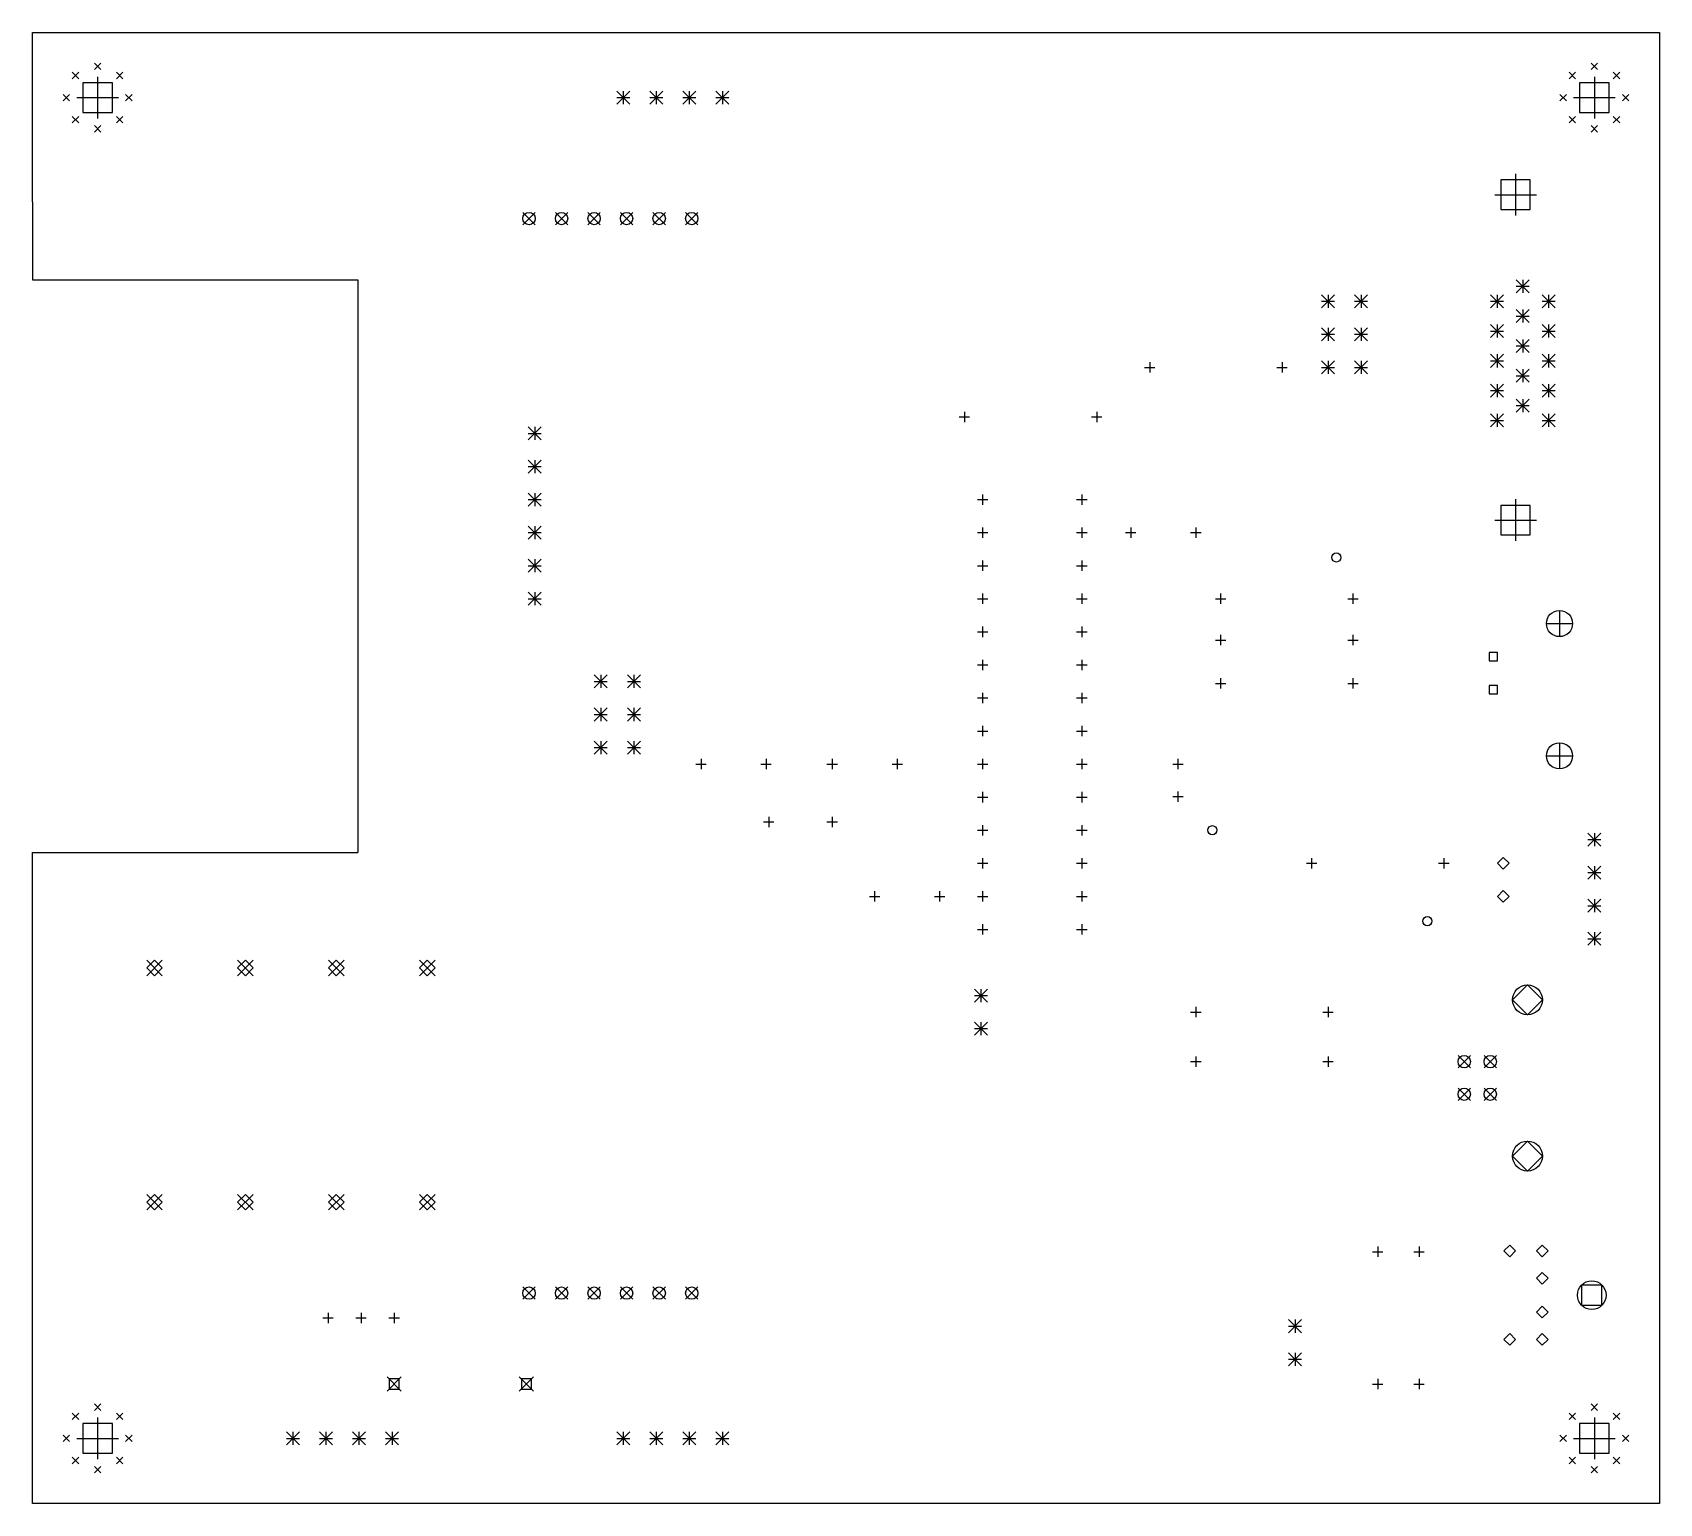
# Model space of a CAD drawing. Extents: x 1.05 to 6.1, y -7.58 to -0.79.
# Drawn here: x 1.181 to 6.102, y -5.236 to -0.787 of the extents above; entities that cross this region are included whole.
import ezdxf

# ---------------------------------------------------------------- set-up
doc = ezdxf.new("R2010")
doc.units = 0
doc.header["$MEASUREMENT"] = 0
doc.layers.add('BLACK', color=7, linetype='CONTINUOUS')

msp = doc.modelspace()

# ---------------------------------------------------------------- linework, layer by layer
at = {"layer": 'BLACK', "linetype": 'CONTINUOUS'}
for p, q in [((1.1811, -1.29921), (1.1811, -0.7874)), ((1.1811, -0.7874), (6.10236, -0.7874)), ((6.10236, -0.7874), (6.10236, -5.23622)), ((1.36811, -0.87992), (1.3878, -0.89961)), ((1.3878, -0.87992), (1.36811, -0.89961)), ((5.89567, -0.87992), (5.91535, -0.89961)), ((5.91535, -0.87992), (5.89567, -0.89961)), ((1.3013, -0.9076), (1.32098, -0.92728)), ((1.32098, -0.9076), (1.3013, -0.92728)), ((1.37795, -0.92126), (1.37795, -1.04724)), ((1.43492, -0.9076), (1.45461, -0.92728)), ((1.45461, -0.9076), (1.43492, -0.92728)), ((5.82886, -0.9076), (5.84854, -0.92728)), ((5.84854, -0.9076), (5.82886, -0.92728)), ((5.90551, -0.92126), (5.90551, -1.04724)), ((5.96248, -0.9076), (5.98217, -0.92728)), ((5.98217, -0.9076), (5.96248, -0.92728)), ((1.27362, -0.97441), (1.29331, -0.99409)), ((1.29331, -0.97441), (1.27362, -0.99409)), ((1.31496, -0.98425), (1.44094, -0.98425)), ((1.4225, -0.93971), (1.33341, -0.93971)), ((1.33341, -0.93971), (1.33341, -1.02879)), ((1.4225, -1.02879), (1.4225, -0.93971)), ((1.4626, -0.97441), (1.48228, -0.99409)), ((1.48228, -0.97441), (1.4626, -0.99409)), ((2.94803, -0.96457), (2.9874, -1.00394)), ((2.9874, -0.96457), (2.94803, -1.00394)), ((2.94803, -0.98425), (2.9874, -0.98425)), ((2.96772, -0.96457), (2.96772, -1.00394)), ((3.04803, -0.96457), (3.0874, -1.00394)), ((3.0874, -0.96457), (3.04803, -1.00394)), ((3.04803, -0.98425), (3.0874, -0.98425)), ((3.06772, -0.96457), (3.06772, -1.00394)), ((3.14803, -0.96457), (3.1874, -1.00394)), ((3.1874, -0.96457), (3.14803, -1.00394)), ((3.14803, -0.98425), (3.1874, -0.98425)), ((3.16772, -0.96457), (3.16772, -1.00394)), ((3.24803, -0.96457), (3.2874, -1.00394)), ((3.2874, -0.96457), (3.24803, -1.00394)), ((3.24803, -0.98425), (3.2874, -0.98425)), ((3.26772, -0.96457), (3.26772, -1.00394)), ((5.80118, -0.97441), (5.82087, -0.99409)), ((5.82087, -0.97441), (5.80118, -0.99409)), ((5.84252, -0.98425), (5.9685, -0.98425)), ((5.95005, -0.93971), (5.86097, -0.93971)), ((5.86097, -0.93971), (5.86097, -1.02879)), ((5.95005, -1.02879), (5.95005, -0.93971)), ((5.99016, -0.97441), (6.00984, -0.99409)), ((6.00984, -0.97441), (5.99016, -0.99409)), ((1.33341, -1.02879), (1.4225, -1.02879)), ((5.86097, -1.02879), (5.95005, -1.02879)), ((1.3013, -1.04122), (1.32098, -1.06091)), ((1.32098, -1.04122), (1.3013, -1.06091)), ((1.36811, -1.0689), (1.3878, -1.08858)), ((1.3878, -1.0689), (1.36811, -1.08858)), ((1.43492, -1.04122), (1.45461, -1.06091)), ((1.45461, -1.04122), (1.43492, -1.06091)), ((5.82886, -1.04122), (5.84854, -1.06091)), ((5.84854, -1.04122), (5.82886, -1.06091)), ((5.89567, -1.0689), (5.91535, -1.08858)), ((5.91535, -1.0689), (5.89567, -1.08858)), ((5.96248, -1.04122), (5.98217, -1.06091)), ((5.98217, -1.04122), (5.96248, -1.06091)), ((5.66693, -1.21476), (5.66693, -1.34075)), ((5.60394, -1.27776), (5.72992, -1.27776)), ((5.71147, -1.23321), (5.62239, -1.23321)), ((5.62239, -1.23321), (5.62239, -1.3223)), ((5.71147, -1.3223), (5.71147, -1.23321)), ((1.1811, -1.29921), (1.1811, -1.53543)), ((5.62239, -1.3223), (5.71147, -1.3223)), ((2.66417, -1.3313), (2.70157, -1.3687)), ((2.70157, -1.3313), (2.66417, -1.3687)), ((2.7626, -1.3313), (2.8, -1.3687)), ((2.8, -1.3313), (2.7626, -1.3687)), ((2.86102, -1.3313), (2.89843, -1.3687)), ((2.89843, -1.3313), (2.86102, -1.3687)), ((2.95945, -1.3313), (2.99685, -1.3687)), ((2.99685, -1.3313), (2.95945, -1.3687)), ((3.05787, -1.3313), (3.09528, -1.3687)), ((3.09528, -1.3313), (3.05787, -1.3687)), ((3.1563, -1.3313), (3.1937, -1.3687)), ((3.1937, -1.3313), (3.1563, -1.3687)), ((1.1811, -1.53543), (2.16535, -1.53543)), ((2.16535, -1.53543), (2.16535, -3.26772)), ((5.66929, -1.53524), (5.70866, -1.57461)), ((5.70866, -1.53524), (5.66929, -1.57461)), ((5.66929, -1.55492), (5.70866, -1.55492)), ((5.68898, -1.53524), (5.68898, -1.57461)), ((5.08031, -1.58031), (5.11969, -1.61969)), ((5.11969, -1.58031), (5.08031, -1.61969)), ((5.08031, -1.6), (5.11969, -1.6)), ((5.1, -1.58031), (5.1, -1.61969)), ((5.18031, -1.58031), (5.21969, -1.61969)), ((5.21969, -1.58031), (5.18031, -1.61969)), ((5.18031, -1.6), (5.21969, -1.6)), ((5.2, -1.58031), (5.2, -1.61969)), ((5.59134, -1.58031), (5.63071, -1.61969)), ((5.63071, -1.58031), (5.59134, -1.61969)), ((5.59134, -1.6), (5.63071, -1.6)), ((5.61102, -1.58031), (5.61102, -1.61969)), ((5.74724, -1.58031), (5.78661, -1.61969)), ((5.78661, -1.58031), (5.74724, -1.61969)), ((5.74724, -1.6), (5.78661, -1.6)), ((5.76693, -1.58031), (5.76693, -1.61969)), ((5.59134, -1.67047), (5.63071, -1.70984)), ((5.63071, -1.67047), (5.59134, -1.70984)), ((5.61102, -1.67047), (5.61102, -1.70984)), ((5.66929, -1.62539), (5.70866, -1.66476)), ((5.70866, -1.62539), (5.66929, -1.66476)), ((5.66929, -1.64508), (5.70866, -1.64508)), ((5.68898, -1.62539), (5.68898, -1.66476)), ((5.74724, -1.67047), (5.78661, -1.70984)), ((5.78661, -1.67047), (5.74724, -1.70984)), ((5.76693, -1.67047), (5.76693, -1.70984)), ((5.08031, -1.68031), (5.11969, -1.71969)), ((5.11969, -1.68031), (5.08031, -1.71969)), ((5.08031, -1.7), (5.11969, -1.7)), ((5.1, -1.68031), (5.1, -1.71969)), ((5.18031, -1.68031), (5.21969, -1.71969)), ((5.21969, -1.68031), (5.18031, -1.71969)), ((5.18031, -1.7), (5.21969, -1.7)), ((5.2, -1.68031), (5.2, -1.71969)), ((5.59134, -1.69016), (5.63071, -1.69016)), ((5.66929, -1.71555), (5.70866, -1.75492)), ((5.70866, -1.71555), (5.66929, -1.75492)), ((5.68898, -1.71555), (5.68898, -1.75492)), ((5.74724, -1.69016), (5.78661, -1.69016)), ((5.59134, -1.76063), (5.63071, -1.8)), ((5.63071, -1.76063), (5.59134, -1.8)), ((5.61102, -1.76063), (5.61102, -1.8)), ((5.66929, -1.73524), (5.70866, -1.73524)), ((5.74724, -1.76063), (5.78661, -1.8)), ((5.78661, -1.76063), (5.74724, -1.8)), ((5.76693, -1.76063), (5.76693, -1.8)), ((4.54488, -1.8), (4.57638, -1.8)), ((4.56063, -1.78425), (4.56063, -1.81575)), ((4.94488, -1.8), (4.97638, -1.8)), ((4.96063, -1.78425), (4.96063, -1.81575)), ((5.08031, -1.78031), (5.11969, -1.81969)), ((5.11969, -1.78031), (5.08031, -1.81969)), ((5.08031, -1.8), (5.11969, -1.8)), ((5.1, -1.78031), (5.1, -1.81969)), ((5.18031, -1.78031), (5.21969, -1.81969)), ((5.21969, -1.78031), (5.18031, -1.81969)), ((5.18031, -1.8), (5.21969, -1.8)), ((5.2, -1.78031), (5.2, -1.81969)), ((5.59134, -1.78031), (5.63071, -1.78031)), ((5.66929, -1.80571), (5.70866, -1.84508)), ((5.70866, -1.80571), (5.66929, -1.84508)), ((5.68898, -1.80571), (5.68898, -1.84508)), ((5.74724, -1.78031), (5.78661, -1.78031)), ((5.59134, -1.85079), (5.63071, -1.89016)), ((5.63071, -1.85079), (5.59134, -1.89016)), ((5.61102, -1.85079), (5.61102, -1.89016)), ((5.66929, -1.82539), (5.70866, -1.82539)), ((5.74724, -1.85079), (5.78661, -1.89016)), ((5.78661, -1.85079), (5.74724, -1.89016)), ((5.76693, -1.85079), (5.76693, -1.89016)), ((5.59134, -1.87047), (5.63071, -1.87047)), ((5.66929, -1.89587), (5.70866, -1.93524)), ((5.70866, -1.89587), (5.66929, -1.93524)), ((5.66929, -1.91555), (5.70866, -1.91555)), ((5.68898, -1.89587), (5.68898, -1.93524)), ((5.74724, -1.87047), (5.78661, -1.87047)), ((3.98425, -1.95), (4.01575, -1.95)), ((4, -1.93425), (4, -1.96575)), ((4.38425, -1.95), (4.41575, -1.95)), ((4.4, -1.93425), (4.4, -1.96575)), ((5.59134, -1.94094), (5.63071, -1.98031)), ((5.63071, -1.94094), (5.59134, -1.98031)), ((5.59134, -1.96063), (5.63071, -1.96063)), ((5.61102, -1.94094), (5.61102, -1.98031)), ((5.74724, -1.94094), (5.78661, -1.98031)), ((5.78661, -1.94094), (5.74724, -1.98031)), ((5.74724, -1.96063), (5.78661, -1.96063)), ((5.76693, -1.94094), (5.76693, -1.98031)), ((2.68031, -1.98031), (2.71969, -2.01969)), ((2.71969, -1.98031), (2.68031, -2.01969)), ((2.68031, -2), (2.71969, -2)), ((2.7, -1.98031), (2.7, -2.01969)), ((2.68031, -2.08031), (2.71969, -2.11969)), ((2.71969, -2.08031), (2.68031, -2.11969)), ((2.68031, -2.1), (2.71969, -2.1)), ((2.7, -2.08031), (2.7, -2.11969)), ((2.68031, -2.18031), (2.71969, -2.21969)), ((2.71969, -2.18031), (2.68031, -2.21969)), ((2.68031, -2.2), (2.71969, -2.2)), ((2.7, -2.18031), (2.7, -2.21969)), ((4.03937, -2.2), (4.07087, -2.2)), ((4.05512, -2.18425), (4.05512, -2.21575)), ((4.33937, -2.2), (4.37087, -2.2)), ((4.35512, -2.18425), (4.35512, -2.21575)), ((5.66693, -2.19902), (5.66693, -2.325)), ((5.60394, -2.26201), (5.72992, -2.26201)), ((5.71147, -2.21747), (5.62239, -2.21747)), ((5.62239, -2.21747), (5.62239, -2.30655)), ((5.71147, -2.30655), (5.71147, -2.21747)), ((2.68031, -2.28031), (2.71969, -2.31969)), ((2.71969, -2.28031), (2.68031, -2.31969)), ((2.68031, -2.3), (2.71969, -2.3)), ((2.7, -2.28031), (2.7, -2.31969)), ((4.03937, -2.3), (4.07087, -2.3)), ((4.05512, -2.28425), (4.05512, -2.31575)), ((4.33937, -2.3), (4.37087, -2.3)), ((4.35512, -2.28425), (4.35512, -2.31575)), ((4.4874, -2.3), (4.5189, -2.3)), ((4.50315, -2.28425), (4.50315, -2.31575)), ((4.68425, -2.3), (4.71575, -2.3)), ((4.7, -2.28425), (4.7, -2.31575)), ((5.62239, -2.30655), (5.71147, -2.30655)), ((2.68031, -2.38031), (2.71969, -2.41969)), ((2.71969, -2.38031), (2.68031, -2.41969)), ((2.68031, -2.4), (2.71969, -2.4)), ((2.7, -2.38031), (2.7, -2.41969)), ((4.03937, -2.4), (4.07087, -2.4)), ((4.05512, -2.38425), (4.05512, -2.41575)), ((4.33937, -2.4), (4.37087, -2.4)), ((4.35512, -2.38425), (4.35512, -2.41575)), ((2.68031, -2.48031), (2.71969, -2.51969)), ((2.71969, -2.48031), (2.68031, -2.51969)), ((2.68031, -2.5), (2.71969, -2.5)), ((2.7, -2.48031), (2.7, -2.51969)), ((4.03937, -2.5), (4.07087, -2.5)), ((4.05512, -2.48425), (4.05512, -2.51575)), ((4.33937, -2.5), (4.37087, -2.5)), ((4.35512, -2.48425), (4.35512, -2.51575)), ((4.75925, -2.5), (4.79075, -2.5)), ((4.775, -2.48425), (4.775, -2.51575)), ((5.15925, -2.5), (5.19075, -2.5)), ((5.175, -2.48425), (5.175, -2.51575)), ((5.8, -2.53543), (5.8, -2.61457)), ((4.03937, -2.6), (4.07087, -2.6)), ((4.05512, -2.58425), (4.05512, -2.61575)), ((4.33937, -2.6), (4.37087, -2.6)), ((4.35512, -2.58425), (4.35512, -2.61575)), ((5.76043, -2.575), (5.83957, -2.575)), ((4.75925, -2.625), (4.79075, -2.625)), ((4.775, -2.60925), (4.775, -2.64075)), ((5.15925, -2.625), (5.19075, -2.625)), ((5.175, -2.60925), (5.175, -2.64075)), ((4.03937, -2.7), (4.07087, -2.7)), ((4.05512, -2.68425), (4.05512, -2.71575)), ((4.33937, -2.7), (4.37087, -2.7)), ((4.35512, -2.68425), (4.35512, -2.71575)), ((5.61239, -2.66261), (5.58761, -2.66261)), ((5.58761, -2.66261), (5.58761, -2.68739)), ((5.58761, -2.68739), (5.61239, -2.68739)), ((5.61239, -2.68739), (5.61239, -2.66261)), ((2.88031, -2.73031), (2.91969, -2.76969)), ((2.91969, -2.73031), (2.88031, -2.76969)), ((2.88031, -2.75), (2.91969, -2.75)), ((2.9, -2.73031), (2.9, -2.76969)), ((2.98031, -2.73031), (3.01969, -2.76969)), ((3.01969, -2.73031), (2.98031, -2.76969)), ((2.98031, -2.75), (3.01969, -2.75)), ((3, -2.73031), (3, -2.76969)), ((4.775, -2.74016), (4.775, -2.77165)), ((5.175, -2.74016), (5.175, -2.77165)), ((4.03937, -2.8), (4.07087, -2.8)), ((4.05512, -2.78425), (4.05512, -2.81575)), ((4.33937, -2.8), (4.37087, -2.8)), ((4.35512, -2.78425), (4.35512, -2.81575)), ((4.75925, -2.75591), (4.79075, -2.75591)), ((5.15925, -2.75591), (5.19075, -2.75591)), ((5.61239, -2.76261), (5.58761, -2.76261)), ((5.58761, -2.76261), (5.58761, -2.78739)), ((5.58761, -2.78739), (5.61239, -2.78739)), ((5.61239, -2.78739), (5.61239, -2.76261)), ((2.88031, -2.83031), (2.91969, -2.86969)), ((2.91969, -2.83031), (2.88031, -2.86969)), ((2.88031, -2.85), (2.91969, -2.85)), ((2.9, -2.83031), (2.9, -2.86969)), ((2.98031, -2.83031), (3.01969, -2.86969)), ((3.01969, -2.83031), (2.98031, -2.86969)), ((2.98031, -2.85), (3.01969, -2.85)), ((3, -2.83031), (3, -2.86969)), ((4.03937, -2.9), (4.07087, -2.9)), ((4.05512, -2.88425), (4.05512, -2.91575)), ((4.33937, -2.9), (4.37087, -2.9)), ((4.35512, -2.88425), (4.35512, -2.91575)), ((2.88031, -2.93031), (2.91969, -2.96969)), ((2.91969, -2.93031), (2.88031, -2.96969)), ((2.88031, -2.95), (2.91969, -2.95)), ((2.9, -2.93031), (2.9, -2.96969)), ((2.98031, -2.93031), (3.01969, -2.96969)), ((3.01969, -2.93031), (2.98031, -2.96969)), ((2.98031, -2.95), (3.01969, -2.95)), ((3, -2.93031), (3, -2.96969)), ((5.8, -2.93543), (5.8, -3.01457)), ((3.1874, -3), (3.2189, -3)), ((3.20315, -2.98425), (3.20315, -3.01575)), ((3.38425, -3), (3.41575, -3)), ((3.4, -2.98425), (3.4, -3.01575)), ((3.58425, -3), (3.61575, -3)), ((3.6, -2.98425), (3.6, -3.01575)), ((3.7811, -3), (3.8126, -3)), ((3.79685, -2.98425), (3.79685, -3.01575)), ((4.03937, -3), (4.07087, -3)), ((4.05512, -2.98425), (4.05512, -3.01575)), ((4.33937, -3), (4.37087, -3)), ((4.35512, -2.98425), (4.35512, -3.01575)), ((4.62992, -3), (4.66142, -3)), ((4.64567, -2.98425), (4.64567, -3.01575)), ((5.76043, -2.975), (5.83957, -2.975)), ((4.03937, -3.1), (4.07087, -3.1)), ((4.05512, -3.08425), (4.05512, -3.11575)), ((4.33937, -3.1), (4.37087, -3.1)), ((4.35512, -3.08425), (4.35512, -3.11575)), ((4.62992, -3.09843), (4.66142, -3.09843)), ((4.64567, -3.08268), (4.64567, -3.11417)), ((3.39213, -3.175), (3.42362, -3.175)), ((3.40787, -3.15925), (3.40787, -3.19075)), ((3.58425, -3.175), (3.61575, -3.175)), ((3.6, -3.15925), (3.6, -3.19075)), ((4.05512, -3.18425), (4.05512, -3.21575)), ((4.35512, -3.18425), (4.35512, -3.21575)), ((4.03937, -3.2), (4.07087, -3.2)), ((4.33937, -3.2), (4.37087, -3.2)), ((5.88583, -3.20866), (5.9252, -3.24803)), ((5.9252, -3.20866), (5.88583, -3.24803)), ((5.88583, -3.22835), (5.9252, -3.22835)), ((5.90551, -3.20866), (5.90551, -3.24803)), ((1.1811, -3.26772), (2.16535, -3.26772)), ((1.1811, -5.23622), (1.1811, -3.26772)), ((4.05512, -3.28425), (4.05512, -3.31575)), ((4.35512, -3.28425), (4.35512, -3.31575)), ((5.05, -3.28425), (5.05, -3.31575)), ((5.45, -3.28425), (5.45, -3.31575)), ((5.62992, -3.28228), (5.6122, -3.3)), ((5.64764, -3.3), (5.62992, -3.28228)), ((4.03937, -3.3), (4.07087, -3.3)), ((4.33937, -3.3), (4.37087, -3.3)), ((5.03425, -3.3), (5.06575, -3.3)), ((5.43425, -3.3), (5.46575, -3.3)), ((5.6122, -3.3), (5.62992, -3.31772)), ((5.62992, -3.31772), (5.64764, -3.3)), ((5.88583, -3.30866), (5.9252, -3.34803)), ((5.9252, -3.30866), (5.88583, -3.34803)), ((5.88583, -3.32835), (5.9252, -3.32835)), ((5.90551, -3.30866), (5.90551, -3.34803)), ((3.72815, -3.38425), (3.72815, -3.41575)), ((3.925, -3.38425), (3.925, -3.41575)), ((4.05512, -3.38425), (4.05512, -3.41575)), ((4.35512, -3.38425), (4.35512, -3.41575)), ((5.62992, -3.38228), (5.6122, -3.4)), ((5.64764, -3.4), (5.62992, -3.38228)), ((3.7124, -3.4), (3.7439, -3.4)), ((3.90925, -3.4), (3.94075, -3.4)), ((4.03937, -3.4), (4.07087, -3.4)), ((4.33937, -3.4), (4.37087, -3.4)), ((5.6122, -3.4), (5.62992, -3.41772)), ((5.62992, -3.41772), (5.64764, -3.4)), ((5.88583, -3.40866), (5.9252, -3.44803)), ((5.9252, -3.40866), (5.88583, -3.44803)), ((5.88583, -3.42835), (5.9252, -3.42835)), ((5.90551, -3.40866), (5.90551, -3.44803)), ((4.05512, -3.48425), (4.05512, -3.51575)), ((4.35512, -3.48425), (4.35512, -3.51575)), ((4.03937, -3.5), (4.07087, -3.5)), ((4.33937, -3.5), (4.37087, -3.5)), ((5.88583, -3.50866), (5.9252, -3.54803)), ((5.9252, -3.50866), (5.88583, -3.54803)), ((5.88583, -3.52835), (5.9252, -3.52835)), ((5.90551, -3.50866), (5.90551, -3.54803)), ((1.52638, -3.59272), (1.57362, -3.63996)), ((1.57362, -3.59272), (1.52638, -3.63996)), ((1.55, -3.59272), (1.52638, -3.61634)), ((1.52638, -3.61634), (1.55, -3.63996)), ((1.57362, -3.61634), (1.55, -3.59272)), ((1.55, -3.63996), (1.57362, -3.61634)), ((1.80138, -3.59272), (1.84862, -3.63996)), ((1.84862, -3.59272), (1.80138, -3.63996)), ((1.825, -3.59272), (1.80138, -3.61634)), ((1.80138, -3.61634), (1.825, -3.63996)), ((1.84862, -3.61634), (1.825, -3.59272)), ((1.825, -3.63996), (1.84862, -3.61634)), ((2.07638, -3.59272), (2.12362, -3.63996)), ((2.12362, -3.59272), (2.07638, -3.63996)), ((2.1, -3.59272), (2.07638, -3.61634)), ((2.07638, -3.61634), (2.1, -3.63996)), ((2.12362, -3.61634), (2.1, -3.59272)), ((2.1, -3.63996), (2.12362, -3.61634)), ((2.35138, -3.59272), (2.39862, -3.63996)), ((2.39862, -3.59272), (2.35138, -3.63996)), ((2.375, -3.59272), (2.35138, -3.61634)), ((2.35138, -3.61634), (2.375, -3.63996)), ((2.39862, -3.61634), (2.375, -3.59272)), ((2.375, -3.63996), (2.39862, -3.61634)), ((4.03031, -3.68031), (4.06969, -3.71969)), ((4.06969, -3.68031), (4.03031, -3.71969)), ((4.05, -3.68031), (4.05, -3.71969)), ((5.70315, -3.66772), (5.65787, -3.71299)), ((5.74843, -3.71299), (5.70315, -3.66772)), ((4.03031, -3.7), (4.06969, -3.7)), ((4.7, -3.73425), (4.7, -3.76575)), ((5.1, -3.73425), (5.1, -3.76575)), ((5.65787, -3.71299), (5.70315, -3.75827)), ((5.70315, -3.75827), (5.74843, -3.71299)), ((4.03031, -3.78031), (4.06969, -3.81969)), ((4.06969, -3.78031), (4.03031, -3.81969)), ((4.05, -3.78031), (4.05, -3.81969)), ((4.68425, -3.75), (4.71575, -3.75)), ((5.08425, -3.75), (5.11575, -3.75)), ((4.03031, -3.8), (4.06969, -3.8)), ((4.7, -3.88425), (4.7, -3.91575)), ((5.1, -3.88425), (5.1, -3.91575)), ((5.49311, -3.8813), (5.53051, -3.9187)), ((5.53051, -3.8813), (5.49311, -3.9187)), ((5.57185, -3.8813), (5.60925, -3.9187)), ((5.60925, -3.8813), (5.57185, -3.9187)), ((4.68425, -3.9), (4.71575, -3.9)), ((5.08425, -3.9), (5.11575, -3.9)), ((5.49311, -3.97972), (5.53051, -4.01713)), ((5.53051, -3.97972), (5.49311, -4.01713)), ((5.57185, -3.97972), (5.60925, -4.01713)), ((5.60925, -3.97972), (5.57185, -4.01713)), ((5.70315, -4.14016), (5.65787, -4.18543)), ((5.74843, -4.18543), (5.70315, -4.14016)), ((5.65787, -4.18543), (5.70315, -4.23071)), ((5.70315, -4.23071), (5.74843, -4.18543)), ((1.52638, -4.30138), (1.57362, -4.34862)), ((1.57362, -4.30138), (1.52638, -4.34862)), ((1.55, -4.30138), (1.52638, -4.325)), ((1.52638, -4.325), (1.55, -4.34862)), ((1.57362, -4.325), (1.55, -4.30138)), ((1.55, -4.34862), (1.57362, -4.325)), ((1.80138, -4.30138), (1.84862, -4.34862)), ((1.84862, -4.30138), (1.80138, -4.34862)), ((1.825, -4.30138), (1.80138, -4.325)), ((1.80138, -4.325), (1.825, -4.34862)), ((1.84862, -4.325), (1.825, -4.30138)), ((1.825, -4.34862), (1.84862, -4.325)), ((2.07638, -4.30138), (2.12362, -4.34862)), ((2.12362, -4.30138), (2.07638, -4.34862)), ((2.1, -4.30138), (2.07638, -4.325)), ((2.07638, -4.325), (2.1, -4.34862)), ((2.12362, -4.325), (2.1, -4.30138)), ((2.1, -4.34862), (2.12362, -4.325)), ((2.35138, -4.30138), (2.39862, -4.34862)), ((2.39862, -4.30138), (2.35138, -4.34862)), ((2.375, -4.30138), (2.35138, -4.325)), ((2.35138, -4.325), (2.375, -4.34862)), ((2.39862, -4.325), (2.375, -4.30138)), ((2.375, -4.34862), (2.39862, -4.325)), ((5.23425, -4.475), (5.26575, -4.475)), ((5.25, -4.45925), (5.25, -4.49075)), ((5.35925, -4.475), (5.39075, -4.475)), ((5.375, -4.45925), (5.375, -4.49075)), ((5.64961, -4.45472), (5.63189, -4.47244)), ((5.63189, -4.47244), (5.64961, -4.49016)), ((5.66732, -4.47244), (5.64961, -4.45472)), ((5.64961, -4.49016), (5.66732, -4.47244)), ((5.74803, -4.45472), (5.73031, -4.47244)), ((5.73031, -4.47244), (5.74803, -4.49016)), ((5.76575, -4.47244), (5.74803, -4.45472)), ((5.74803, -4.49016), (5.76575, -4.47244)), ((5.74803, -4.5374), (5.73031, -4.55512)), ((5.73031, -4.55512), (5.74803, -4.57283)), ((5.76575, -4.55512), (5.74803, -4.5374)), ((5.74803, -4.57283), (5.76575, -4.55512)), ((5.92826, -4.57568), (5.86701, -4.57568)), ((5.86701, -4.57568), (5.86701, -4.63692)), ((5.92826, -4.63692), (5.92826, -4.57568)), ((2.66417, -4.5813), (2.70157, -4.6187)), ((2.70157, -4.5813), (2.66417, -4.6187)), ((2.7626, -4.5813), (2.8, -4.6187)), ((2.8, -4.5813), (2.7626, -4.6187)), ((2.86102, -4.5813), (2.89843, -4.6187)), ((2.89843, -4.5813), (2.86102, -4.6187)), ((2.95945, -4.5813), (2.99685, -4.6187)), ((2.99685, -4.5813), (2.95945, -4.6187)), ((3.05787, -4.5813), (3.09528, -4.6187)), ((3.09528, -4.5813), (3.05787, -4.6187)), ((3.1563, -4.5813), (3.1937, -4.6187)), ((3.1937, -4.5813), (3.1563, -4.6187)), ((2.05925, -4.675), (2.09075, -4.675)), ((2.075, -4.65925), (2.075, -4.69075)), ((2.15925, -4.675), (2.19075, -4.675)), ((2.175, -4.65925), (2.175, -4.69075)), ((2.25925, -4.675), (2.29075, -4.675)), ((2.275, -4.65925), (2.275, -4.69075)), ((5.74803, -4.63976), (5.73031, -4.65748)), ((5.73031, -4.65748), (5.74803, -4.6752)), ((5.76575, -4.65748), (5.74803, -4.63976)), ((5.74803, -4.6752), (5.76575, -4.65748)), ((5.86701, -4.63692), (5.92826, -4.63692)), ((4.98031, -4.68031), (5.01969, -4.71969)), ((5.01969, -4.68031), (4.98031, -4.71969)), ((4.98031, -4.7), (5.01969, -4.7)), ((5, -4.68031), (5, -4.71969)), ((5.64961, -4.72244), (5.63189, -4.74016)), ((5.66732, -4.74016), (5.64961, -4.72244)), ((5.74803, -4.72244), (5.73031, -4.74016)), ((5.76575, -4.74016), (5.74803, -4.72244)), ((5.63189, -4.74016), (5.64961, -4.75787)), ((5.64961, -4.75787), (5.66732, -4.74016)), ((5.73031, -4.74016), (5.74803, -4.75787)), ((5.74803, -4.75787), (5.76575, -4.74016)), ((4.98031, -4.78031), (5.01969, -4.81969)), ((5.01969, -4.78031), (4.98031, -4.81969)), ((4.98031, -4.8), (5.01969, -4.8)), ((5, -4.78031), (5, -4.81969)), ((2.25335, -4.85335), (2.29665, -4.89665)), ((2.29665, -4.85335), (2.25335, -4.89665)), ((2.29031, -4.85969), (2.25969, -4.85969)), ((2.25969, -4.85969), (2.25969, -4.89031)), ((2.29031, -4.89031), (2.29031, -4.85969)), ((2.65335, -4.85335), (2.69665, -4.89665)), ((2.69665, -4.85335), (2.65335, -4.89665)), ((2.69031, -4.85969), (2.65969, -4.85969)), ((2.65969, -4.85969), (2.65969, -4.89031)), ((2.69031, -4.89031), (2.69031, -4.85969)), ((5.25, -4.85925), (5.25, -4.89075)), ((5.375, -4.85925), (5.375, -4.89075)), ((2.25969, -4.89031), (2.29031, -4.89031)), ((2.65969, -4.89031), (2.69031, -4.89031)), ((5.23425, -4.875), (5.26575, -4.875)), ((5.35925, -4.875), (5.39075, -4.875)), ((1.3013, -4.96271), (1.32098, -4.9824)), ((1.32098, -4.96271), (1.3013, -4.9824)), ((1.36811, -4.93504), (1.3878, -4.95472)), ((1.3878, -4.93504), (1.36811, -4.95472)), ((1.43492, -4.96271), (1.45461, -4.9824)), ((1.45461, -4.96271), (1.43492, -4.9824)), ((5.82886, -4.96271), (5.84854, -4.9824)), ((5.84854, -4.96271), (5.82886, -4.9824)), ((5.89567, -4.93504), (5.91535, -4.95472)), ((5.91535, -4.93504), (5.89567, -4.95472)), ((5.96248, -4.96271), (5.98217, -4.9824)), ((5.98217, -4.96271), (5.96248, -4.9824)), ((1.4225, -4.99483), (1.33341, -4.99483)), ((1.33341, -4.99483), (1.33341, -5.08391)), ((1.37795, -4.97638), (1.37795, -5.10236)), ((1.4225, -5.08391), (1.4225, -4.99483)), ((5.95005, -4.99483), (5.86097, -4.99483)), ((5.86097, -4.99483), (5.86097, -5.08391)), ((5.90551, -4.97638), (5.90551, -5.10236)), ((5.95005, -5.08391), (5.95005, -4.99483)), ((1.27362, -5.02953), (1.29331, -5.04921)), ((1.29331, -5.02953), (1.27362, -5.04921)), ((1.31496, -5.03937), (1.44094, -5.03937)), ((1.4626, -5.02953), (1.48228, -5.04921)), ((1.48228, -5.02953), (1.4626, -5.04921)), ((1.94882, -5.01969), (1.98819, -5.05906)), ((1.98819, -5.01969), (1.94882, -5.05906)), ((1.94882, -5.03937), (1.98819, -5.03937)), ((1.9685, -5.01969), (1.9685, -5.05906)), ((2.04882, -5.01969), (2.08819, -5.05906)), ((2.08819, -5.01969), (2.04882, -5.05906)), ((2.04882, -5.03937), (2.08819, -5.03937)), ((2.0685, -5.01969), (2.0685, -5.05906)), ((2.14882, -5.01969), (2.18819, -5.05906)), ((2.18819, -5.01969), (2.14882, -5.05906)), ((2.14882, -5.03937), (2.18819, -5.03937)), ((2.1685, -5.01969), (2.1685, -5.05906)), ((2.24882, -5.01969), (2.28819, -5.05906)), ((2.28819, -5.01969), (2.24882, -5.05906)), ((2.24882, -5.03937), (2.28819, -5.03937)), ((2.2685, -5.01969), (2.2685, -5.05906)), ((2.94803, -5.01969), (2.9874, -5.05906)), ((2.9874, -5.01969), (2.94803, -5.05906)), ((2.94803, -5.03937), (2.9874, -5.03937)), ((2.96772, -5.01969), (2.96772, -5.05906)), ((3.04803, -5.01969), (3.0874, -5.05906)), ((3.0874, -5.01969), (3.04803, -5.05906)), ((3.04803, -5.03937), (3.0874, -5.03937)), ((3.06772, -5.01969), (3.06772, -5.05906)), ((3.14803, -5.01969), (3.1874, -5.05906)), ((3.1874, -5.01969), (3.14803, -5.05906)), ((3.14803, -5.03937), (3.1874, -5.03937)), ((3.16772, -5.01969), (3.16772, -5.05906)), ((3.24803, -5.01969), (3.2874, -5.05906)), ((3.2874, -5.01969), (3.24803, -5.05906)), ((3.24803, -5.03937), (3.2874, -5.03937)), ((3.26772, -5.01969), (3.26772, -5.05906)), ((5.80118, -5.02953), (5.82087, -5.04921)), ((5.82087, -5.02953), (5.80118, -5.04921)), ((5.84252, -5.03937), (5.9685, -5.03937)), ((5.99016, -5.02953), (6.00984, -5.04921)), ((6.00984, -5.02953), (5.99016, -5.04921)), ((1.3013, -5.09634), (1.32098, -5.11603)), ((1.32098, -5.09634), (1.3013, -5.11603)), ((1.33341, -5.08391), (1.4225, -5.08391)), ((1.43492, -5.09634), (1.45461, -5.11603)), ((1.45461, -5.09634), (1.43492, -5.11603)), ((5.82886, -5.09634), (5.84854, -5.11603)), ((5.84854, -5.09634), (5.82886, -5.11603)), ((5.86097, -5.08391), (5.95005, -5.08391)), ((5.96248, -5.09634), (5.98217, -5.11603)), ((5.98217, -5.09634), (5.96248, -5.11603)), ((1.36811, -5.12402), (1.3878, -5.1437)), ((1.3878, -5.12402), (1.36811, -5.1437)), ((5.89567, -5.12402), (5.91535, -5.1437)), ((5.91535, -5.12402), (5.89567, -5.1437)), ((6.10236, -5.23622), (1.1811, -5.23622))]:
    msp.add_line(p, q, dxfattribs=at)
at = {"layer": 'BLACK'}
for centre, radius in [((2.68287, -1.35), 0.0187), ((2.7813, -1.35), 0.0187), ((2.87972, -1.35), 0.0187), ((2.97815, -1.35), 0.0187), ((3.07657, -1.35), 0.0187), ((3.175, -1.35), 0.0187), ((5.125, -2.375), 0.01378), ((5.8, -2.575), 0.03957), ((5.8, -2.975), 0.03957), ((4.75, -3.2), 0.01378), ((5.4, -3.475), 0.01378), ((5.70315, -3.71299), 0.04528), ((5.51181, -3.9), 0.0187), ((5.59055, -3.9), 0.0187), ((5.51181, -3.99843), 0.0187), ((5.59055, -3.99843), 0.0187), ((5.70315, -4.18543), 0.04528), ((5.89764, -4.6063), 0.04331), ((2.68287, -4.6), 0.0187), ((2.7813, -4.6), 0.0187), ((2.87972, -4.6), 0.0187), ((2.97815, -4.6), 0.0187), ((3.07657, -4.6), 0.0187), ((3.175, -4.6), 0.0187)]:
    msp.add_circle(centre, radius, dxfattribs=at)

doc.saveas('drawing.dxf')
